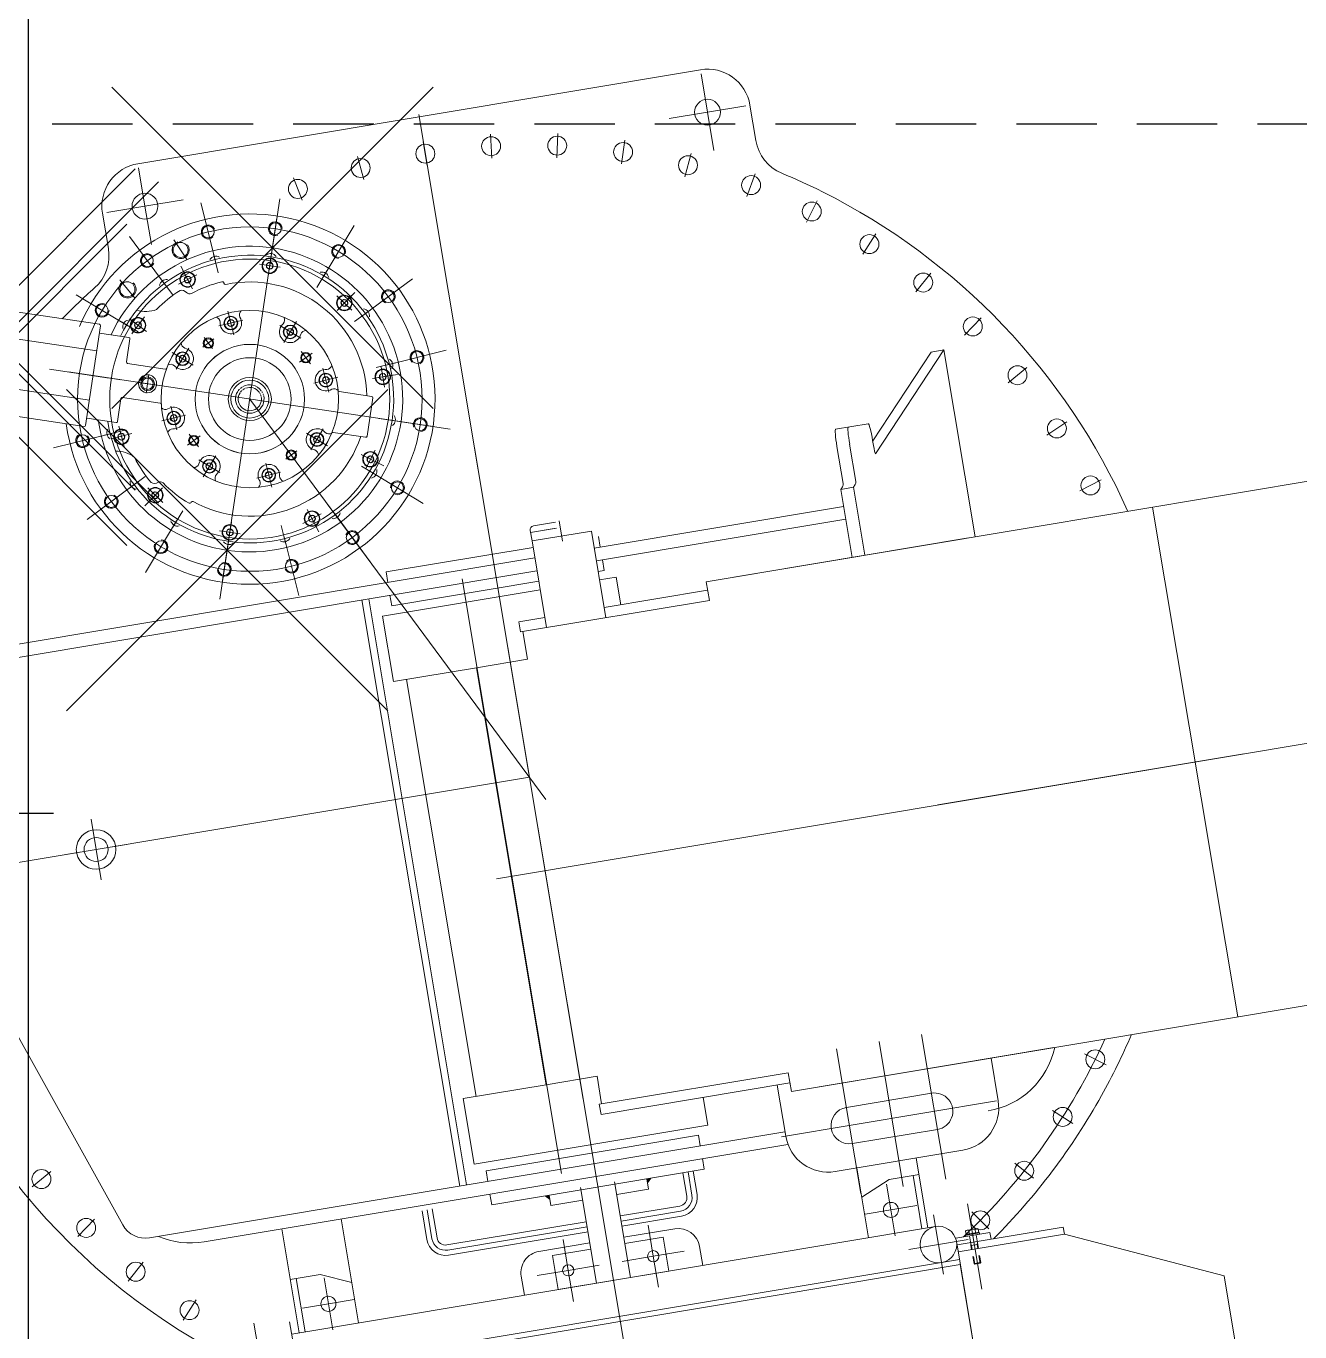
# Model space of a CAD drawing. Extents: x 475189 to 476029, y 1007718 to 1008015.
# Drawn here: x 475667.59 to 475675.52, y 1007980.75 to 1007988.88 of the extents above; entities that cross this region are included whole.
import ezdxf

# ---------------------------------------------------------------- set-up
doc = ezdxf.new("R2010")
doc.units = 0
doc.header["$LTSCALE"] = 2
doc.header["$MEASUREMENT"] = 0
doc.header["$PDMODE"] = 3
doc.header["$PDSIZE"] = -7
doc.linetypes.add('HIDDEN', pattern=[0.375, 0.25, -0.125])
doc.layers.get('0').update_dxf_attribs({"linetype": 'CONTINUOUS', "lineweight": 0})
doc.layers.add('RED-1', color=1, linetype='CONTINUOUS')

msp = doc.modelspace()

# ---------------------------------------------------------------- linework, layer by layer
at = {"color": 8}
for p, q in [((475670.5179, 1007983.5686), (475721.8885, 1007992.1495)), ((475671.7871, 1007988.6044), (475668.2867, 1007988.0197)), ((475671.8313, 1007988.34), (475671.7916, 1007988.578)), ((475671.8313, 1007988.34), (475672.0693, 1007988.3798)), ((475672.0957, 1007988.3842), (475672.1325, 1007988.1638)), ((475671.4133, 1007980.0718), (475670.0345, 1007988.3265)), ((475671.8313, 1007988.34), (475671.5934, 1007988.3003)), ((475671.8313, 1007988.34), (475671.8711, 1007988.1021)), ((475670.48, 1007988.2035), (475670.4891, 1007988.0536)), ((475670.8997, 1007988.207), (475670.8931, 1007988.057)), ((475670.063, 1007988.1561), (475670.0877, 1007988.008)), ((475671.3175, 1007988.1666), (475671.2953, 1007988.0182)), ((475669.6531, 1007988.0653), (475669.6932, 1007987.9207)), ((475671.7288, 1007988.0828), (475671.6912, 1007987.9375)), ((475668.3308, 1007987.7553), (475668.2911, 1007987.9932)), ((475672.1291, 1007987.9565), (475672.0765, 1007987.8159)), ((475669.2551, 1007987.9323), (475669.31, 1007987.7926)), ((475668.3308, 1007987.7553), (475668.5688, 1007987.795)), ((475669.1143, 1007987.4291), (475669.1698, 1007987.8003)), ((475668.0664, 1007987.7111), (475668.1033, 1007987.4907)), ((475668.3308, 1007987.7553), (475668.0929, 1007987.7156)), ((475668.3308, 1007987.7553), (475668.3706, 1007987.5174)), ((475668.7695, 1007987.4127), (475668.6788, 1007987.7768)), ((475672.514, 1007987.789), (475672.4469, 1007987.6547)), ((475669.1523, 1007987.6836), (475668.8141, 1007985.425)), ((475669.4391, 1007987.3124), (475669.6324, 1007987.634)), ((475668.4573, 1007987.2656), (475668.2342, 1007987.5673)), ((475672.8792, 1007987.5822), (475672.7985, 1007987.4556)), ((475668.5113, 1007987.5454), (475668.5941, 1007987.4202)), ((475669.1212, 1007987.4755), (475669.1033, 1007987.3562)), ((475669.1212, 1007987.4755), (475669.1033, 1007987.3562)), ((475668.7581, 1007987.4582), (475668.7873, 1007987.3411)), ((475669.0439, 1007987.3936), (475669.1711, 1007987.3745)), ((475669.117, 1007987.4477), (475669.0979, 1007987.3204)), ((475668.4294, 1007987.3033), (475668.5011, 1007987.2063)), ((475668.539, 1007987.2689), (475668.6531, 1007987.3283)), ((475668.5534, 1007987.3807), (475668.609, 1007987.2737)), ((475668.5663, 1007987.3557), (475668.6257, 1007987.2416)), ((475669.4632, 1007987.3526), (475669.401, 1007987.2492)), ((475669.6945, 1007987.0803), (475669.9962, 1007987.3034)), ((475673.2209, 1007987.3384), (475673.1274, 1007987.2209)), ((475668.1739, 1007987.2958), (475668.2693, 1007987.18)), ((475668.2251, 1007987.0102), (475667.9035, 1007987.2035)), ((475669.5256, 1007987.1977), (475669.6173, 1007987.1075)), ((475669.6166, 1007987.1984), (475669.5264, 1007987.1067)), ((475669.6363, 1007987.2185), (475669.5517, 1007987.1325)), ((475668.0474, 1007987.0197), (475667.3183, 1007987.1289)), ((475668.2483, 1007986.9605), (475668.3271, 1007987.0673)), ((475668.8469, 1007987.1018), (475668.8838, 1007986.9536)), ((475668.8469, 1007987.1018), (475668.8838, 1007986.9536)), ((475669.7322, 1007987.1082), (475669.6352, 1007987.0364)), ((475673.5352, 1007987.0602), (475673.4299, 1007986.9531)), ((475667.9612, 1007986.3902), (475668.0541, 1007987.0106)), ((475668.1849, 1007987.0343), (475668.2883, 1007986.9721)), ((475668.2343, 1007987.0533), (475668.3411, 1007986.9745)), ((475668.9394, 1007987.0462), (475668.7912, 1007987.0093)), ((475669.3, 1007986.9331), (475669.1692, 1007987.0118)), ((475669.2739, 1007987.0378), (475669.1953, 1007986.907)), ((475669.2739, 1007987.0378), (475669.1953, 1007986.907)), ((475668.0307, 1007986.8542), (475667.3043, 1007986.9629)), ((475668.2303, 1007986.9381), (475668.0474, 1007986.9655)), ((475668.237, 1007986.929), (475668.2156, 1007986.7858)), ((475668.6906, 1007986.8772), (475668.7601, 1007986.9285)), ((475668.6997, 1007986.9376), (475668.751, 1007986.8682)), ((475668.4997, 1007986.845), (475668.6306, 1007986.7664)), ((475668.4997, 1007986.845), (475668.6306, 1007986.7664)), ((475668.6045, 1007986.8711), (475668.5258, 1007986.7403)), ((475669.3707, 1007986.8407), (475669.2931, 1007986.7833)), ((475669.3032, 1007986.8508), (475669.3606, 1007986.7732)), ((475669.8416, 1007986.768), (475670.2057, 1007986.8587)), ((475672.8595, 1007986.2939), (475673.2239, 1007986.8469)), ((475673.3032, 1007986.8602), (475672.8775, 1007986.2141)), ((475673.3032, 1007986.8602), (475673.2239, 1007986.8469)), ((475673.4975, 1007985.6969), (475673.3032, 1007986.8602)), ((475668.1084, 1007986.6853), (475667.7373, 1007986.7409)), ((475668.4569, 1007986.7415), (475668.2224, 1007986.7767)), ((475669.4751, 1007986.5981), (475669.4382, 1007986.7463)), ((475669.8871, 1007986.7794), (475669.77, 1007986.7502)), ((475669.8002, 1007986.756), (475669.8214, 1007986.6291)), ((475673.8186, 1007986.7506), (475673.7028, 1007986.6552)), ((475667.9846, 1007986.5467), (475667.2477, 1007986.657)), ((475670.1125, 1007986.3852), (475667.8539, 1007986.7234)), ((475668.062, 1007986.6923), (475668.1813, 1007986.6744)), ((475668.4053, 1007986.6409), (475668.2887, 1007986.6583)), ((475668.3383, 1007986.5913), (475668.3557, 1007986.7079)), ((475669.5307, 1007986.6906), (475669.3825, 1007986.6537)), ((475669.8742, 1007986.7031), (475669.7473, 1007986.6819)), ((475669.902, 1007986.7078), (475669.783, 1007986.6879)), ((475669.7419, 1007986.5708), (475669.5396, 1007986.6011)), ((475667.9521, 1007986.3835), (475667.2231, 1007986.4927)), ((475668.1815, 1007986.5578), (475668.16, 1007986.4147)), ((475668.4251, 1007986.5295), (475668.1906, 1007986.5646)), ((475668.4914, 1007986.5105), (475668.5283, 1007986.3623)), ((475670.8262, 1007984.0621), (475668.9832, 1007986.5543)), ((475669.7487, 1007986.5617), (475669.7129, 1007986.3231)), ((475668.1509, 1007986.4079), (475667.968, 1007986.4353)), ((475668.4357, 1007986.418), (475668.5839, 1007986.4549)), ((475668.4357, 1007986.418), (475668.5839, 1007986.4549)), ((475669.9044, 1007986.4164), (475669.7851, 1007986.4342)), ((475669.858, 1007986.4233), (475670.2292, 1007986.3677)), ((475674.0682, 1007986.4131), (475673.943, 1007986.3303)), ((475668.1248, 1007986.3406), (475667.7607, 1007986.2499)), ((475668.0793, 1007986.3292), (475668.1964, 1007986.3584)), ((475668.2495, 1007986.3391), (475668.1211, 1007986.3059)), ((475668.2019, 1007986.2582), (475668.1687, 1007986.3867)), ((475668.6058, 1007986.3351), (475668.6632, 1007986.2576)), ((475669.4668, 1007986.2636), (475669.3359, 1007986.3423)), ((475669.4668, 1007986.2636), (475669.3359, 1007986.3423)), ((475669.362, 1007986.2375), (475669.4407, 1007986.3684)), ((475669.7038, 1007986.3163), (475669.5015, 1007986.3466)), ((475672.8321, 1007986.401), (475672.6287, 1007986.367)), ((475668.6733, 1007986.325), (475668.5957, 1007986.2677)), ((475670.3812, 1007986.2512), (475671.0586, 1007982.1954)), ((475672.6371, 1007986.2597), (475672.6758, 1007986.0281)), ((475672.7161, 1007986.2729), (475672.7549, 1007986.041)), ((475672.859, 1007986.2968), (475672.8641, 1007986.2662)), ((475668.6664, 1007986.1756), (475668.7973, 1007986.0969)), ((475668.6925, 1007986.0708), (475668.7712, 1007986.2017)), ((475668.6925, 1007986.0708), (475668.7712, 1007986.2017)), ((475669.2759, 1007986.2313), (475669.2065, 1007986.18)), ((475669.2155, 1007986.2403), (475669.2669, 1007986.1709)), ((475669.7915, 1007986.151), (475669.6764, 1007986.2085)), ((475669.7627, 1007986.2373), (475669.7052, 1007986.1222)), ((475669.8167, 1007986.1384), (475669.7088, 1007986.1923)), ((475669.027, 1007986.0625), (475669.1752, 1007986.0994)), ((475669.1196, 1007986.0068), (475669.0827, 1007986.155)), ((475669.1196, 1007986.0068), (475669.0827, 1007986.155)), ((475669.7815, 1007986.0743), (475669.6781, 1007986.1365)), ((475669.7413, 1007986.0985), (475670.0629, 1007985.9051)), ((475668.272, 1007986.0284), (475667.9702, 1007985.8052)), ((475668.2343, 1007986.0005), (475668.3313, 1007986.0722)), ((475668.3499, 1007985.9102), (475668.4401, 1007986.0019)), ((475671.8235, 1007985.4173), (475675.7441, 1007986.0721)), ((475672.6605, 1007985.9919), (475672.6718, 1007986.0089)), ((475672.7399, 1007986.0051), (475672.6605, 1007985.9919)), ((475672.7508, 1007986.0218), (475672.7399, 1007986.0051)), ((475672.8105, 1007985.5821), (475672.7399, 1007986.0051)), ((475674.2811, 1007986.0514), (475674.148, 1007985.9821)), ((475668.3301, 1007985.8901), (475668.4147, 1007985.9761)), ((475668.4409, 1007985.911), (475668.3491, 1007986.0012)), ((475672.7312, 1007985.5689), (475672.6605, 1007985.9919)), ((475668.5032, 1007985.756), (475668.5654, 1007985.8594)), ((475669.4275, 1007985.8397), (475669.3133, 1007985.7803)), ((475669.4001, 1007985.7529), (475669.3407, 1007985.8671)), ((475669.5371, 1007985.8054), (475669.4653, 1007985.9024)), ((475669.5092, 1007985.8431), (475669.7323, 1007985.5413)), ((475672.6782, 1007985.8861), (475671.1271, 1007985.627)), ((475674.6009, 1007985.8812), (475675.1309, 1007982.7085)), ((475668.5274, 1007985.7962), (475668.334, 1007985.4746)), ((475668.8494, 1007985.6609), (475668.8685, 1007985.7882)), ((475669.2083, 1007985.6504), (475669.1792, 1007985.7675)), ((475669.4131, 1007985.728), (475669.3574, 1007985.835)), ((475670.748, 1007985.7648), (475670.886, 1007985.7879)), ((475670.9086, 1007985.7959), (475670.9296, 1007985.6705)), ((475672.6915, 1007985.8068), (475671.1403, 1007985.5477)), ((475668.9226, 1007985.715), (475668.7953, 1007985.7341)), ((475668.8522, 1007985.6795), (475668.7966, 1007985.3084)), ((475668.8453, 1007985.6331), (475668.8631, 1007985.7524)), ((475669.1969, 1007985.6959), (475669.2876, 1007985.3318)), ((475670.7393, 1007985.671), (475670.7282, 1007985.7371)), ((475670.7304, 1007985.7238), (475670.8922, 1007985.7509)), ((475670.8763, 1007985.7482), (475670.7304, 1007985.7238)), ((475671.1094, 1007985.7328), (475670.7393, 1007985.671)), ((475671.1094, 1007985.7328), (475671.1995, 1007985.1934)), ((475671.1528, 1007985.6993), (475671.1638, 1007985.6332)), ((475671.8235, 1007985.4173), (475673.4561, 1007985.69)), ((475670.7459, 1007985.6313), (475669.8308, 1007985.4784)), ((475670.7393, 1007985.671), (475670.8293, 1007985.1316)), ((475670.7569, 1007985.5652), (475667.3652, 1007984.9987)), ((475671.177, 1007985.5539), (475671.1881, 1007985.4878)), ((475670.7702, 1007985.4859), (475667.3249, 1007984.9104)), ((475669.8308, 1007985.4784), (475669.8419, 1007985.4124)), ((475670.3052, 1007985.4354), (475670.9235, 1007981.734)), ((475671.1881, 1007985.4878), (475671.1513, 1007985.4816)), ((475671.1602, 1007985.4287), (475671.263, 1007985.4459)), ((475671.263, 1007985.4459), (475671.2917, 1007985.2741)), ((475669.8089, 1007985.203), (475670.79, 1007985.3669)), ((475670.7812, 1007985.4198), (475669.8661, 1007985.2669)), ((475671.1889, 1007985.2569), (475671.8324, 1007985.3644)), ((475671.8235, 1007985.4173), (475671.843, 1007985.3009)), ((475671.8235, 1007985.4173), (475671.843, 1007985.3009)), ((475670.2901, 1007981.6553), (475669.6806, 1007985.3039)), ((475670.3324, 1007981.6624), (475669.7229, 1007985.311)), ((475669.8551, 1007985.333), (475669.8661, 1007985.2669)), ((475671.843, 1007985.3009), (475670.667, 1007985.1045)), ((475669.8089, 1007985.203), (475669.8769, 1007984.7959)), ((475670.6564, 1007985.1679), (475670.8187, 1007985.1951)), ((475670.667, 1007985.1045), (475670.6564, 1007985.1679)), ((475670.7104, 1007984.9351), (475670.6817, 1007985.1069)), ((475669.8769, 1007984.7959), (475670.393, 1007984.8821)), ((475670.393, 1007984.8821), (475670.7104, 1007984.9351)), ((475670.8267, 1007982.2858), (475670.393, 1007984.8821)), ((475669.9575, 1007984.8093), (475670.3912, 1007982.213)), ((475673.2651, 1007984.0275), (475675.1695, 1007984.3456)), ((475666.4894, 1007983.4935), (475670.7236, 1007984.2008)), ((475668.0269, 1007983.7504), (475667.9954, 1007983.9389)), ((475668.0269, 1007983.7504), (475667.8384, 1007983.7189)), ((475668.0269, 1007983.7504), (475668.2154, 1007983.7818)), ((475668.0269, 1007983.7504), (475668.0584, 1007983.5619)), ((475667.0879, 1007983.4025), (475668.1921, 1007981.4134)), ((475672.3535, 1007982.2446), (475676.2106, 1007982.8889)), ((475673.1637, 1007982.5989), (475673.3143, 1007981.6973)), ((475672.3535, 1007982.2446), (475673.9861, 1007982.5173)), ((475672.635, 1007982.5105), (475672.7856, 1007981.609)), ((475672.8993, 1007982.5547), (475673.0499, 1007981.6531)), ((475673.5961, 1007982.4512), (475673.6402, 1007982.1868)), ((475674.3118, 1007982.4105), (475674.1775, 1007982.4775)), ((475672.3341, 1007982.3609), (475671.1581, 1007982.1645)), ((475672.3535, 1007982.2446), (475672.3341, 1007982.3609)), ((475670.3106, 1007982.1996), (475670.8267, 1007982.2858)), ((475670.8267, 1007982.2858), (475671.1441, 1007982.3388)), ((475671.1728, 1007982.167), (475671.1441, 1007982.3388)), ((475671.1687, 1007982.101), (475672.3447, 1007982.2975)), ((475672.2651, 1007982.2842), (475672.3183, 1007981.966)), ((475670.3786, 1007981.7924), (475670.3106, 1007982.1996)), ((475671.8327, 1007982.0353), (475671.804, 1007982.2072)), ((475673.6299, 1007982.185), (475672.2914, 1007981.9615)), ((475673.2248, 1007982.2334), (475672.696, 1007982.1451)), ((475671.1581, 1007982.1645), (475671.1687, 1007982.101)), ((475674.105, 1007982.0452), (475673.9785, 1007982.1259)), ((475670.3786, 1007981.7924), (475671.8327, 1007982.0353)), ((475668.3592, 1007981.3328), (475672.3137, 1007981.9934)), ((475670.4535, 1007981.7506), (475671.7755, 1007981.9714)), ((475671.7755, 1007981.9714), (475671.7865, 1007981.9053)), ((475673.2625, 1007982.0076), (475672.7337, 1007981.9193)), ((475668.6994, 1007981.3081), (475672.3321, 1007981.9149)), ((475672.6268, 1007981.7457), (475673.42, 1007981.8782)), ((475671.7997, 1007981.826), (475671.8108, 1007981.7599)), ((475673.2033, 1007981.3954), (475673.1307, 1007981.8299)), ((475673.8612, 1007981.7036), (475673.7437, 1007981.7971)), ((475667.6286, 1007981.651), (475667.7445, 1007981.7465)), ((475670.4535, 1007981.7506), (475670.4646, 1007981.6845)), ((475670.4888, 1007981.5391), (475671.8108, 1007981.7599)), ((475671.4539, 1007981.7003), (475671.4645, 1007981.6368)), ((475671.6786, 1007981.7378), (475671.7029, 1007981.5924)), ((475671.7103, 1007981.7431), (475671.7346, 1007981.5977)), ((475671.742, 1007981.7484), (475671.7663, 1007981.603)), ((475672.8332, 1007981.3336), (475672.7606, 1007981.7681)), ((475672.9629, 1007981.6955), (475672.7911, 1007981.5853)), ((475672.9629, 1007981.6955), (475673.148, 1007981.7264)), ((475673.1663, 1007981.3892), (475673.111, 1007981.7202)), ((475671.0415, 1007981.6471), (475671.1411, 1007981.0509)), ((475671.3526, 1007981.0863), (475671.253, 1007981.6824)), ((475671.4645, 1007981.6368), (475671.2662, 1007981.6037)), ((475672.9727, 1007981.5069), (475672.9458, 1007981.668)), ((475670.4778, 1007981.6052), (475670.4888, 1007981.5391)), ((475670.8458, 1007981.5987), (475670.8564, 1007981.5352)), ((475671.0547, 1007981.5684), (475670.8564, 1007981.5352)), ((475671.2887, 1007981.4689), (475671.6588, 1007981.5307)), ((475672.9727, 1007981.5069), (475673.1339, 1007981.5338)), ((475673.4497, 1007981.5436), (475673.5383, 1007981.0133)), ((475673.5383, 1007981.0133), (475673.4497, 1007981.5436)), ((475669.6605, 1007980.8036), (475669.5524, 1007981.4506)), ((475670.0548, 1007981.5019), (475670.0848, 1007981.3221)), ((475670.0865, 1007981.5072), (475670.1166, 1007981.3274)), ((475670.1183, 1007981.5125), (475670.1483, 1007981.3327)), ((475671.294, 1007981.4371), (475671.6641, 1007981.499)), ((475671.2993, 1007981.4054), (475671.6694, 1007981.4672)), ((475672.9727, 1007981.5069), (475672.8116, 1007981.48)), ((475672.9727, 1007981.5069), (475672.9996, 1007981.3458)), ((475673.2686, 1007981.2911), (475673.2377, 1007981.4762)), ((475673.583, 1007981.3893), (475673.4759, 1007981.4946)), ((475667.9121, 1007981.3415), (475668.0174, 1007981.4485)), ((475669.2904, 1007980.7418), (475669.1823, 1007981.3888)), ((475669.2438, 1007980.734), (475673.2498, 1007981.4032)), ((475670.21, 1007981.2887), (475671.0772, 1007981.4335)), ((475670.2153, 1007981.2569), (475671.0825, 1007981.4018)), ((475670.2206, 1007981.2252), (475671.0878, 1007981.3701)), ((475671.3108, 1007981.3367), (475671.628, 1007981.3897)), ((475671.4936, 1007981.2185), (475671.4613, 1007981.4115)), ((475673.3842, 1007981.2887), (475674.0452, 1007981.3991)), ((475673.4371, 1007981.3753), (475673.4419, 1007981.3793)), ((475673.4371, 1007981.3753), (475673.4407, 1007981.3535)), ((475673.5106, 1007981.3908), (475673.4419, 1007981.3793)), ((475673.4569, 1007981.3786), (475673.4605, 1007981.3568)), ((475673.4966, 1007981.3853), (475673.5002, 1007981.3635)), ((475673.5164, 1007981.3886), (475673.5106, 1007981.3908)), ((475673.5164, 1007981.3886), (475673.5201, 1007981.3668)), ((475674.0452, 1007981.3991), (475674.0522, 1007981.3568)), ((475670.782, 1007981.2483), (475671.0993, 1007981.3013)), ((475670.9648, 1007981.1302), (475670.9326, 1007981.3232)), ((475671.3173, 1007981.2978), (475671.5552, 1007981.3375)), ((475671.5905, 1007981.126), (475671.5552, 1007981.3375)), ((475673.2686, 1007981.2911), (475673.0835, 1007981.2602)), ((475673.2686, 1007981.2911), (475673.4536, 1007981.322)), ((475673.2686, 1007981.2911), (475673.2995, 1007981.106)), ((475673.376, 1007981.3308), (475673.5886, 1007981.3663)), ((475673.9993, 1007977.6063), (475673.3842, 1007981.2887)), ((475673.3913, 1007981.2464), (475674.0522, 1007981.3568)), ((475673.5232, 1007981.3641), (475673.4386, 1007981.3499)), ((475673.4386, 1007981.3499), (475673.44, 1007981.3415)), ((475673.44, 1007981.3415), (475673.5246, 1007981.3556)), ((475673.4407, 1007981.3535), (475673.4496, 1007981.355)), ((475673.4496, 1007981.355), (475673.5111, 1007981.3653)), ((475673.4496, 1007981.355), (475673.4502, 1007981.3519)), ((475673.4612, 1007981.345), (475673.4695, 1007981.2953)), ((475673.4753, 1007981.2854), (475673.4695, 1007981.2953)), ((475673.4712, 1007981.2847), (475673.4695, 1007981.2953)), ((475673.4712, 1007981.2847), (475673.5135, 1007981.2918)), ((475673.5035, 1007981.3521), (475673.5118, 1007981.3024)), ((475673.5095, 1007981.2911), (475673.5118, 1007981.3024)), ((475673.5095, 1007981.2911), (475673.5136, 1007981.2668)), ((475673.5111, 1007981.3653), (475673.5201, 1007981.3668)), ((475673.5111, 1007981.3653), (475673.5117, 1007981.3621)), ((475673.5135, 1007981.2918), (475673.5118, 1007981.3024)), ((475673.5135, 1007981.2918), (475673.5176, 1007981.2675)), ((475673.5246, 1007981.3556), (475673.5232, 1007981.3641)), ((475673.5886, 1007981.3663), (475673.5957, 1007981.324)), ((475674.0522, 1007981.3568), (475675.0469, 1007981.0965)), ((475670.8678, 1007981.2227), (475671.1058, 1007981.2624)), ((475670.9031, 1007981.0112), (475670.8678, 1007981.2227)), ((475671.4936, 1007981.2185), (475671.3006, 1007981.1863)), ((475671.4936, 1007981.2185), (475671.6866, 1007981.2508)), ((475671.4936, 1007981.2185), (475671.5258, 1007981.0255)), ((475671.7823, 1007981.2795), (475671.8021, 1007981.1613)), ((475673.4712, 1007981.2847), (475673.4753, 1007981.2604)), ((475673.4753, 1007981.2854), (475673.4794, 1007981.2611)), ((475673.4827, 1007981.216), (475673.49, 1007981.1724)), ((475673.4868, 1007981.2167), (475673.4947, 1007981.1691)), ((475673.521, 1007981.2224), (475673.5289, 1007981.1748)), ((475673.525, 1007981.223), (475673.5323, 1007981.1795)), ((475668.2264, 1007981.0633), (475668.3199, 1007981.1807)), ((475673.4047, 1007981.166), (475669.1428, 1007980.4541)), ((475673.3994, 1007981.1977), (475669.1692, 1007980.4911)), ((475670.9648, 1007981.1302), (475670.7718, 1007981.098)), ((475671.5905, 1007981.126), (475670.9031, 1007981.0112)), ((475670.9648, 1007981.1302), (475671.1578, 1007981.1624)), ((475670.9648, 1007981.1302), (475670.997, 1007980.9372)), ((475673.9788, 1007977.7289), (475673.4047, 1007981.166)), ((475673.49, 1007981.1724), (475673.5323, 1007981.1795)), ((475673.4947, 1007981.1691), (475673.49, 1007981.1724)), ((475673.4947, 1007981.1691), (475673.5289, 1007981.1748)), ((475673.5323, 1007981.1795), (475673.5289, 1007981.1748)), ((475669.4202, 1007981.1037), (475669.2351, 1007981.0728)), ((475669.3274, 1007980.748), (475669.2721, 1007981.079)), ((475669.4202, 1007981.1037), (475669.6185, 1007981.0553)), ((475669.4722, 1007980.9222), (475669.4453, 1007981.0833)), ((475670.6719, 1007981.0941), (475670.6916, 1007980.9759)), ((475671.1411, 1007981.0509), (475671.3526, 1007981.0863)), ((475675.5093, 1007978.3284), (475675.0469, 1007981.0965)), ((475668.5681, 1007980.8194), (475668.6487, 1007980.946)), ((475669.4722, 1007980.9222), (475669.3111, 1007980.8953)), ((475669.4722, 1007980.9222), (475669.6334, 1007980.9491)), ((475669.4722, 1007980.9222), (475669.4991, 1007980.761)), ((475669.0972, 1007980.2714), (475669.0086, 1007980.8018)), ((475669.2626, 1007980.6219), (475669.2312, 1007980.8098))]:
    msp.add_line(p, q, dxfattribs=at)
for points in [[(475669.0875, 1007987.3762), (475669.1043, 1007987.3629), (475669.1243, 1007987.3707), (475669.1274, 1007987.3919), (475669.1107, 1007987.4053), (475669.0907, 1007987.3974)], [(475668.5845, 1007987.2805), (475668.6059, 1007987.2796), (475668.6175, 1007987.2977), (475668.6076, 1007987.3167), (475668.5861, 1007987.3177), (475668.5746, 1007987.2996)], [(475669.5507, 1007987.1579), (475669.5564, 1007987.1373), (475669.5772, 1007987.1319), (475669.5922, 1007987.1472), (475669.5865, 1007987.1678), (475669.5657, 1007987.1732)], [(475668.289, 1007986.9925), (475668.3069, 1007987.0043), (475668.3056, 1007987.0257), (475668.2864, 1007987.0353), (475668.2685, 1007987.0235), (475668.2698, 1007987.0021)], [(475668.8499, 1007987.0128), (475668.8705, 1007987.0069), (475668.8859, 1007987.0218), (475668.8808, 1007987.0426), (475668.8602, 1007987.0485), (475668.8447, 1007987.0336)], [(475669.2132, 1007986.9728), (475669.2236, 1007986.954), (475669.245, 1007986.9537), (475669.256, 1007986.972), (475669.2457, 1007986.9908), (475669.2242, 1007986.9912)], [(475668.5647, 1007986.7843), (475668.5835, 1007986.7947), (475668.5839, 1007986.8161), (475668.5655, 1007986.8271), (475668.5467, 1007986.8168), (475668.5464, 1007986.7953)], [(475669.4417, 1007986.6876), (475669.4358, 1007986.667), (475669.4507, 1007986.6516), (475669.4715, 1007986.6568), (475669.4774, 1007986.6774), (475669.4625, 1007986.6928)], [(475669.7971, 1007986.7091), (475669.7896, 1007986.689), (475669.8032, 1007986.6725), (475669.8244, 1007986.676), (475669.8319, 1007986.6961), (475669.8183, 1007986.7126)], [(475668.5247, 1007986.421), (475668.5306, 1007986.4416), (475668.5157, 1007986.457), (475668.4949, 1007986.4519), (475668.489, 1007986.4313), (475668.5039, 1007986.4158)], [(475668.1851, 1007986.2984), (475668.203, 1007986.3103), (475668.2017, 1007986.3317), (475668.1825, 1007986.3412), (475668.1646, 1007986.3294), (475668.1659, 1007986.308)], [(475669.4017, 1007986.3244), (475669.3829, 1007986.314), (475669.3826, 1007986.2925), (475669.4009, 1007986.2815), (475669.4197, 1007986.2919), (475669.4201, 1007986.3133)], [(475669.7327, 1007986.2011), (475669.7148, 1007986.1893), (475669.7161, 1007986.1679), (475669.7353, 1007986.1583), (475669.7531, 1007986.1702), (475669.7518, 1007986.1916)], [(475668.7533, 1007986.1358), (475668.7429, 1007986.1546), (475668.7214, 1007986.155), (475668.7104, 1007986.1366), (475668.7208, 1007986.1178), (475668.7422, 1007986.1175)], [(475669.1165, 1007986.0958), (475669.0959, 1007986.1017), (475669.0805, 1007986.0868), (475669.0857, 1007986.066), (475669.1063, 1007986.0601), (475669.1217, 1007986.075)], [(475668.4157, 1007985.9507), (475668.41, 1007985.9714), (475668.3893, 1007985.9767), (475668.3742, 1007985.9614), (475668.3799, 1007985.9408), (475668.4007, 1007985.9354)], [(475669.3819, 1007985.8281), (475669.3605, 1007985.829), (475669.349, 1007985.8109), (475669.3589, 1007985.7919), (475669.3803, 1007985.791), (475669.3918, 1007985.8091)], [(475668.8789, 1007985.7324), (475668.8621, 1007985.7458), (475668.8422, 1007985.7379), (475668.839, 1007985.7167), (475668.8558, 1007985.7034), (475668.8757, 1007985.7112)]]:
    msp.add_lwpolyline(points, close=True, dxfattribs=at)
for centre, radius in [((475671.8313, 1007988.34), 0.0804), ((475670.0753, 1007988.082), 0.059), ((475670.4846, 1007988.1285), 0.059), ((475670.8964, 1007988.132), 0.059), ((475671.3064, 1007988.0924), 0.059), ((475669.6732, 1007987.993), 0.059), ((475671.71, 1007988.0102), 0.059), ((475669.2825, 1007987.8624), 0.059), ((475672.1028, 1007987.8862), 0.059), ((475668.3308, 1007987.7553), 0.0804), ((475672.4805, 1007987.7219), 0.059), ((475668.7242, 1007987.5948), 0.0371), ((475669.142, 1007987.6147), 0.0371), ((475668.9832, 1007986.5543), 1.0722), ((475672.8389, 1007987.5189), 0.059), ((475668.5527, 1007987.4828), 0.0464), ((475669.5357, 1007987.4732), 0.0371), ((475668.9832, 1007986.5543), 0.8712), ((475668.3457, 1007987.4164), 0.0371), ((475669.1075, 1007987.3841), 0.0482), ((475669.1075, 1007987.3841), 0.0456), ((475669.1075, 1007987.3841), 0.0214), ((475668.596, 1007987.2986), 0.0482), ((475668.596, 1007987.2986), 0.0456), ((475668.596, 1007987.2986), 0.0214), ((475673.1741, 1007987.2797), 0.059), ((475668.2216, 1007987.2379), 0.0464), ((475669.8453, 1007987.1918), 0.0371), ((475668.0643, 1007987.1068), 0.0371), ((475669.5715, 1007987.1526), 0.0482), ((475669.5715, 1007987.1526), 0.0456), ((475669.5715, 1007987.1526), 0.0214), ((475668.2877, 1007987.0139), 0.0482), ((475668.2877, 1007987.0139), 0.0456), ((475668.9832, 1007986.5543), 0.5522), ((475668.8653, 1007987.0277), 0.0429), ((475668.8653, 1007987.0277), 0.0402), ((475673.4825, 1007987.0066), 0.059), ((475668.2877, 1007987.0139), 0.0214), ((475668.8653, 1007987.0277), 0.0214), ((475669.2346, 1007986.9724), 0.0429), ((475669.2346, 1007986.9724), 0.0402), ((475669.2346, 1007986.9724), 0.0214), ((475668.7254, 1007986.9029), 0.0322), ((475668.7254, 1007986.9029), 0.0271), ((475668.5651, 1007986.8057), 0.0429), ((475668.5651, 1007986.8057), 0.0402), ((475668.5651, 1007986.8057), 0.0214), ((475668.9832, 1007986.5543), 0.3406), ((475668.9832, 1007986.5543), 0.3405), ((475669.3319, 1007986.812), 0.0322), ((475669.3319, 1007986.812), 0.0271), ((475670.0237, 1007986.8134), 0.0371), ((475668.9832, 1007986.5543), 0.2573), ((475669.8108, 1007986.6925), 0.0482), ((475669.8108, 1007986.6925), 0.0456), ((475673.7607, 1007986.7029), 0.059), ((475668.347, 1007986.6496), 0.0563), ((475668.347, 1007986.6496), 0.0429), ((475668.347, 1007986.6496), 0.0348), ((475668.9832, 1007986.5543), 0.134), ((475668.9832, 1007986.5543), 0.1179), ((475669.4566, 1007986.6722), 0.0429), ((475669.4566, 1007986.6722), 0.0429), ((475669.4566, 1007986.6722), 0.0402), ((475669.4566, 1007986.6722), 0.0214), ((475669.8108, 1007986.6925), 0.0214), ((475668.5098, 1007986.4364), 0.0429), ((475668.5098, 1007986.4364), 0.0402), ((475668.5098, 1007986.4364), 0.0214), ((475670.0436, 1007986.3955), 0.0371), ((475674.0056, 1007986.3717), 0.059), ((475667.9428, 1007986.2953), 0.0371), ((475668.1838, 1007986.3198), 0.0482), ((475668.1838, 1007986.3198), 0.0456), ((475668.1838, 1007986.3198), 0.0214), ((475668.6345, 1007986.2963), 0.0322), ((475669.4013, 1007986.3029), 0.0429), ((475669.4013, 1007986.3029), 0.0402), ((475668.6345, 1007986.2963), 0.0271), ((475669.4013, 1007986.3029), 0.0214), ((475668.7318, 1007986.1362), 0.0429), ((475668.7318, 1007986.1362), 0.0402), ((475669.241, 1007986.2055), 0.0322), ((475669.241, 1007986.2055), 0.0271), ((475669.734, 1007986.1797), 0.0482), ((475669.734, 1007986.1797), 0.0456), ((475669.734, 1007986.1797), 0.0214), ((475668.7318, 1007986.1362), 0.0214), ((475669.1011, 1007986.0809), 0.0429), ((475669.1011, 1007986.0809), 0.0402), ((475669.1011, 1007986.0809), 0.0214), ((475668.395, 1007985.9561), 0.0482), ((475668.395, 1007985.9561), 0.0456), ((475669.9021, 1007986.0018), 0.0371), ((475674.2145, 1007986.0168), 0.059), ((475668.1211, 1007985.9168), 0.0371), ((475668.395, 1007985.9561), 0.0214), ((475669.3704, 1007985.81), 0.0482), ((475669.3704, 1007985.81), 0.0456), ((475668.859, 1007985.7246), 0.0482), ((475668.859, 1007985.7246), 0.0456), ((475669.3704, 1007985.81), 0.0214), ((475668.859, 1007985.7246), 0.0214), ((475669.6207, 1007985.6922), 0.0371), ((475668.4307, 1007985.6354), 0.0371), ((475668.8244, 1007985.4939), 0.0371), ((475669.2423, 1007985.5139), 0.0371), ((475668.0269, 1007983.7504), 0.1233), ((475668.0269, 1007983.7504), 0.0751), ((475674.2447, 1007982.444), 0.059), ((475674.0417, 1007982.0856), 0.059), ((475673.8025, 1007981.7503), 0.059), ((475667.6866, 1007981.6988), 0.059), ((475672.9727, 1007981.5069), 0.0469), ((475667.9647, 1007981.395), 0.059), ((475673.5295, 1007981.4419), 0.059), ((475673.2686, 1007981.2911), 0.1137), ((475671.4936, 1007981.2185), 0.0348), ((475668.2731, 1007981.122), 0.059), ((475670.9648, 1007981.1302), 0.0348), ((475669.4722, 1007980.9222), 0.0469), ((475668.6084, 1007980.8827), 0.059)]:
    msp.add_circle(centre, radius, dxfattribs=at)
for centre, radius, start, end in [((475671.8313, 1007988.34), 0.2681, 9.48312, 99.48312), ((475672.3969, 1007988.2079), 0.2681, 189.48312, 247.33575), ((475668.3308, 1007987.7553), 0.2681, 99.48312, 189.48312), ((475670.7236, 1007984.2008), 4.0744, 63.42383, 67.33575), ((475670.7236, 1007984.2008), 4.0744, 23.96064, 63.42543), ((475668.9832, 1007986.5543), 1.1526, 187.68782, 156.9387), ((475668.7242, 1007987.5948), 0.0429, 23.98312, 313.98312), ((475669.142, 1007987.6147), 0.0429, 1.48312, 291.48312), ((475667.8389, 1007987.4465), 0.2681, 311.63049, 9.48312), ((475668.9832, 1007986.5543), 0.9516, 187.84423, 155.12202), ((475668.5527, 1007987.4828), 0.0536, 108.48312, 36.48312), ((475669.5357, 1007987.4732), 0.0429, 338.98312, 268.98312), ((475668.9832, 1007986.5543), 0.8953, 188.90476, 154.06148), ((475668.3457, 1007987.4164), 0.0429, 46.48312, 336.48312), ((475668.7727, 1007987.3997), 0.0442, 59.65212, 148.31413), ((475669.1122, 1007987.4159), 0.0442, 37.15212, 125.81413), ((475669.4321, 1007987.3009), 0.0442, 14.65212, 103.31413), ((475670.7236, 1007984.2008), 4.0744, 131.63049, 135.54241), ((475668.2216, 1007987.2379), 0.0536, 120.48312, 48.48312), ((475668.9832, 1007986.5543), 0.8042, 122.68943, 136.14049), ((475668.4652, 1007987.2548), 0.0442, 82.15212, 170.81413), ((475668.557, 1007987.1898), 0.0421, 41.22375, 101.02654), ((475668.9832, 1007986.5543), 0.7505, 103.46574, 118.99349), ((475668.812, 1007987.2755), 0.00946, 357.18045, 112.19009), ((475668.8312, 1007987.2778), 0.0101, 195.82398, 281.41676), ((475668.9832, 1007986.5543), 0.7291, 1.64737, 101.87101), ((475669.8453, 1007987.1918), 0.0429, 316.48312, 246.48312), ((475668.0643, 1007987.1068), 0.0429, 68.98312, 358.98312), ((475668.6102, 1007987.2425), 0.033, 229.15067, 286.21857), ((475668.3365, 1007987.2915), 0.1921, 252.80993, 290.39168), ((475668.7631, 1007987.0309), 0.0355, 3.57935, 73.50542), ((475668.8653, 1007987.0277), 0.067, 175.36671, 32.59953), ((475668.9542, 1007987.0785), 0.0355, 134.46082, 204.38689), ((475669.1646, 1007987.047), 0.0355, 318.57935, 28.50542), ((475669.6837, 1007987.0723), 0.0442, 352.15212, 80.81413), ((475668.0462, 1007987.0118), 0.00804, 351.48312, 81.48312), ((475668.2366, 1007987.0032), 0.0442, 104.65212, 193.31413), ((475669.2346, 1007986.9724), 0.067, 130.36671, 347.59953), ((475669.3333, 1007986.9455), 0.0355, 89.46082, 159.38689), ((475668.2291, 1007986.9302), 0.00804, 351.48312, 81.48312), ((475668.592, 1007986.9044), 0.0355, 179.46082, 249.38689), ((475668.5651, 1007986.8057), 0.067, 220.36671, 77.59953), ((475670.0237, 1007986.8134), 0.0429, 293.98312, 223.98312), ((475668.2236, 1007986.7846), 0.00804, 171.48312, 261.48312), ((475668.4581, 1007986.7495), 0.00804, 261.48312, 339.61021), ((475668.4906, 1007986.7356), 0.0355, 48.57936, 118.50542), ((475669.4566, 1007986.6722), 0.067, 85.36671, 302.59953), ((475669.4598, 1007986.7745), 0.0355, 273.57936, 343.50542), ((475669.8286, 1007986.7648), 0.0442, 329.65212, 58.31413), ((475668.9832, 1007986.5543), 0.0885, 148.01062, 12.85044), ((475668.9832, 1007986.5543), 0.0724, 147.19284, 11.9818), ((475668.9832, 1007986.5543), 0.0885, 135.58431, 144.65885), ((475668.9832, 1007986.5543), 0.0885, 122.19443, 131.18004), ((475668.9832, 1007986.5543), 0.0724, 131.97937, 142.52059), ((475668.9832, 1007986.5543), 0.0724, 116.35838, 126.59937), ((475668.9832, 1007986.5543), 0.0885, 36.14921, 118.97508), ((475668.9832, 1007986.5543), 0.0724, 36.36552, 111.30106), ((475668.9832, 1007986.5543), 0.0724, 27.02528, 33.70319), ((475668.9832, 1007986.5543), 0.0724, 16.05253, 23.11695), ((475668.9832, 1007986.5543), 0.0885, 26.91364, 32.1609), ((475668.9832, 1007986.5543), 0.0885, 21.99188, 22.38128), ((475668.9832, 1007986.5543), 0.0885, 16.57794, 21.77086), ((475669.5074, 1007986.5834), 0.0355, 44.46082, 114.38689), ((475669.5408, 1007986.6091), 0.00804, 185.607, 261.48312), ((475669.7407, 1007986.5628), 0.00804, 351.48312, 81.48312), ((475668.1894, 1007986.5566), 0.00804, 81.48312, 171.48312), ((475668.424, 1007986.5215), 0.00804, 3.35604, 81.48312), ((475668.459, 1007986.5253), 0.0355, 224.46082, 294.38689), ((475668.5098, 1007986.4364), 0.067, 265.36671, 122.59953), ((475670.7236, 1007984.2008), 4.0744, 146.07564, 243.83101), ((475668.1521, 1007986.4159), 0.00804, 261.48312, 351.48312), ((475669.8448, 1007986.4253), 0.0442, 307.15212, 35.81413), ((475670.0436, 1007986.3955), 0.0429, 271.48312, 201.48312), ((475667.9428, 1007986.2953), 0.0429, 113.98312, 43.98312), ((475667.9533, 1007986.3914), 0.00804, 261.48312, 351.48312), ((475668.1379, 1007986.3438), 0.0442, 149.65212, 238.31413), ((475668.5066, 1007986.3342), 0.0355, 93.57936, 163.50542), ((475669.4013, 1007986.3029), 0.067, 40.36671, 257.59953), ((475669.4759, 1007986.373), 0.0355, 228.57936, 298.50542), ((475669.5003, 1007986.3387), 0.00804, 81.48312, 157.35925), ((475669.8448, 1007986.4253), 0.0442, 299.84989, 301.5624), ((475668.9832, 1007986.5543), 0.7291, 241.09523, 341.31887), ((475669.705, 1007986.3243), 0.00804, 261.48312, 351.48312), ((475668.1489, 1007986.0389), 0.1921, 52.57457, 90.15631), ((475668.9832, 1007986.5543), 0.8042, 206.82575, 220.27681), ((475668.7318, 1007986.1362), 0.067, 310.36671, 167.59953), ((475669.3744, 1007986.2042), 0.0355, 359.46082, 69.38689), ((475668.6331, 1007986.1631), 0.0355, 269.46082, 339.38689), ((475668.8019, 1007986.0616), 0.0355, 138.57935, 208.50542), ((475669.1011, 1007986.0809), 0.067, 355.36671, 212.59953), ((475669.7298, 1007986.1054), 0.0442, 284.65212, 13.31413), ((475668.2828, 1007986.0363), 0.0442, 172.15212, 260.81413), ((475668.3895, 1007986.0716), 0.0421, 241.9397, 301.7425), ((475668.425, 1007986.0056), 0.033, 56.74768, 113.81558), ((475668.9832, 1007986.5543), 0.7505, 223.97276, 239.72243), ((475669.0123, 1007986.0301), 0.0355, 314.46082, 24.38689), ((475669.2034, 1007986.0777), 0.0355, 183.57935, 253.50542), ((475669.9021, 1007986.0018), 0.0429, 248.98312, 178.98312), ((475672.6494, 1007986.0237), 0.0268, 326.62166, 9.48312), ((475672.7284, 1007986.0365), 0.0268, 326.62166, 9.48312), ((475668.1211, 1007985.9168), 0.0429, 136.48312, 66.48312), ((475668.6083, 1007985.915), 0.00946, 248.44678, 345.7858), ((475668.626, 1007985.9071), 0.0101, 61.54949, 147.14227), ((475669.5012, 1007985.8539), 0.0442, 262.15212, 350.81413), ((475668.5343, 1007985.8077), 0.0442, 194.65212, 283.31413), ((475670.752, 1007985.741), 0.0241, 99.48312, 189.48312), ((475668.4307, 1007985.6354), 0.0429, 158.98312, 88.98312), ((475669.1937, 1007985.709), 0.0442, 239.65212, 328.31413), ((475669.6207, 1007985.6922), 0.0429, 226.48312, 156.48312), ((475668.8542, 1007985.6928), 0.0442, 217.15212, 305.81413), ((475668.8244, 1007985.4939), 0.0429, 181.48312, 111.48312), ((475669.2423, 1007985.5139), 0.0429, 203.98312, 133.98312), ((475670.7236, 1007984.2008), 4.0744, 330.88083, 336.83531), ((475670.7236, 1007984.2008), 3.935, 313.33762, 335.52526), ((475673.4942, 1007982.6254), 0.5093, 279.48312, 347.86485), ((475673.2436, 1007982.1205), 0.1145, 279.48312, 99.48312), ((475673.3758, 1007982.1426), 0.2681, 279.48312, 9.48312), ((475670.7236, 1007984.2008), 4.0744, 315.13524, 330.88083), ((475672.7149, 1007982.0322), 0.1145, 99.48312, 279.48312), ((475672.5827, 1007982.0101), 0.2681, 189.48312, 279.48312), ((475671.65, 1007981.5836), 0.0536, 279.48312, 9.48312), ((475671.65, 1007981.5836), 0.0858, 279.48312, 9.48312), ((475671.65, 1007981.5836), 0.1179, 279.48312, 9.48312), ((475668.3327, 1007981.4914), 0.1608, 209.03663, 279.48312), ((475671.6501, 1007981.2575), 0.134, 9.48312, 99.48312), ((475673.4494, 1007981.3625), 0.0178, 65.03625, 125.03625), ((475673.4872, 1007981.3194), 0.0665, 81.87065, 117.0956), ((475673.5089, 1007981.3724), 0.0178, 73.93, 133.92999), ((475668.6155, 1007981.8104), 0.5093, 246.84623, 279.48312), ((475670.2012, 1007981.3415), 0.1179, 189.48312, 279.48312), ((475670.2012, 1007981.3415), 0.0858, 189.48312, 279.48312), ((475670.2012, 1007981.3415), 0.0536, 189.48312, 279.48312), ((475670.8041, 1007981.1161), 0.134, 99.48312, 189.48312)]:
    msp.add_arc(centre, radius, start, end, dxfattribs=at)
for centre, major_axis, start_param, end_param in [((475672.6463, 1007986.2613), (0.0177, -0.1058), 3.141593, 4.712389), ((475672.7254, 1007986.2745), (0.0177, -0.1058), 3.141593, 4.712389), ((475672.8687, 1007986.267), (0.0088, -0.0529), 4.712389, 6.283185)]:
    msp.add_ellipse(centre, major_axis=major_axis, ratio=0.087156, start_param=start_param, end_param=end_param, dxfattribs=at)
at = {"color": 8, "extrusion": (0, 0, -1)}
msp.add_ellipse((475672.8498, 1007986.2953), major_axis=(0.0177, -0.1058), ratio=0.087156, start_param=3.141593, end_param=4.712389, dxfattribs=at)
at = {"color": 8, "linetype": 'ByBlock'}
for p in [(475669.1241, 1007987.4954), (475667.2699, 1007986.9866), (475667.4151, 1007986.9062), (475667.2185, 1007986.6429), (475668.8423, 1007985.6132)]:
    msp.add_point(p, dxfattribs=at)
at = {"color": 8}
for points in [[(475671.4539, 1007981.7003), (475671.484, 1007981.7053), (475671.4589, 1007981.6701)], [(475670.8458, 1007981.5987), (475670.8156, 1007981.5937), (475670.8508, 1007981.5686)]]:
    msp.add_solid(points, dxfattribs=at)
at = {"layer": 'RED-1', "color": 8}
for p, q in [((475667.6042, 1007998.9874), (475667.6042, 1007980.2239)), ((475661.3285, 1007983.9766), (475667.7617, 1007983.9766))]:
    msp.add_line(p, q, dxfattribs=at)
at = {"layer": 'RED-1', "color": 8, "linetype": 'HIDDEN'}
msp.add_line((475677.254, 1007988.2654), (475667.6042, 1007988.2654), dxfattribs=at)

doc.saveas('drawing.dxf')
